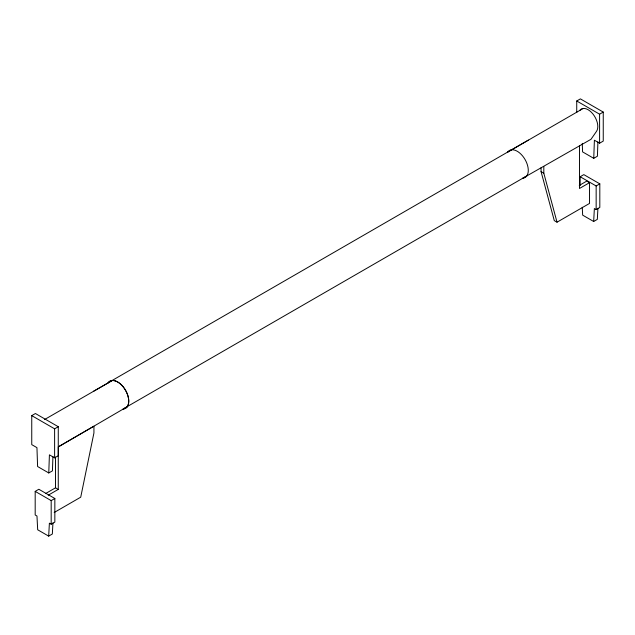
<?xml version="1.0" encoding="UTF-8"?>
<svg xmlns="http://www.w3.org/2000/svg" width="635" height="635" viewBox="0 0 635 635"><rect width="100%" height="100%" fill="white"/><g stroke="black" fill="none" stroke-linecap="round" stroke-linejoin="round"><path stroke-width="0.95" d="M48.768 472.964L49.411 454.843L54.61 457.843L58.269 455.732L58.269 426.712L35.409 413.512L31.75 415.623L31.75 444.643L36.949 447.643L37.592 466.511L48.768 472.964L52.427 470.853L52.935 456.549M54.197 512.493L80.724 497.181L93.932 432.951L93.932 426.204L58.269 446.794L58.269 489.394L55.523 487.815L55.523 457.097M579.247 185.444L586.788 181.086L589.534 182.674L589.534 203.422L557.022 222.194L554.276 220.607L541.068 171.633L541.068 167.775M582.279 143.383L582.573 151.876L593.749 158.329L594.4 140.208L599.591 143.208L603.25 141.097L603.25 112.077L580.39 98.877L576.731 100.989L576.731 112.593M597.916 141.907L597.408 156.218L593.749 158.329M48.681 536.123L49.387 523.184L51.181 524.216L54.84 522.105L54.84 498.499L38.846 489.267L35.187 491.379L35.187 514.985L36.973 516.017L37.679 529.773L48.681 536.123L52.34 534.011L52.943 522.922M582.255 207.272L582.66 215.138L593.661 221.488L594.368 208.542L596.154 209.574L599.813 207.462L599.813 183.856L583.819 174.625L580.16 176.736L580.16 185.587M597.924 208.28L597.321 219.377L593.661 221.488M127.317 406.662L58.396 446.897M528.407 140.097L108.093 382.818A15.613 9.017 60 0 1 125.46 390.207A15.613 9.017 60 0 1 123.174 408.94L526.804 175.911M583.271 108.426L507.683 152.114A15.613 9.017 60 0 1 525.05 159.504A15.613 9.017 60 0 1 522.764 178.237L590.185 139.756A4.977 2.873 60 0 0 591.169 139.057L596.527 131.326A13.708 7.914 60 0 0 592.947 114.006A13.708 7.914 60 0 0 579.731 110.458M44.506 419.576L112.236 380.54M31.75 415.623L54.61 428.823L58.269 426.712M576.731 100.989L599.591 114.189L603.25 112.077M45.466 493.617L55.523 487.815M48.212 495.205L58.269 489.394M589.534 182.674L579.477 188.484L579.477 145.875M35.187 491.379L51.181 500.61L54.84 498.499M580.16 176.736L596.154 185.968L599.813 183.856M93.369 391.366L108.196 382.873A15.613 9.017 60 0 1 125.563 390.263A15.613 9.017 60 0 1 123.277 408.996M541.068 171.633L543.814 173.22L557.022 222.194M599.591 114.189L599.591 143.208M596.154 185.968L596.154 209.574M543.814 166.465L543.814 173.22M54.61 428.823L54.61 457.843M51.181 500.61L51.181 524.216"/></g></svg>
